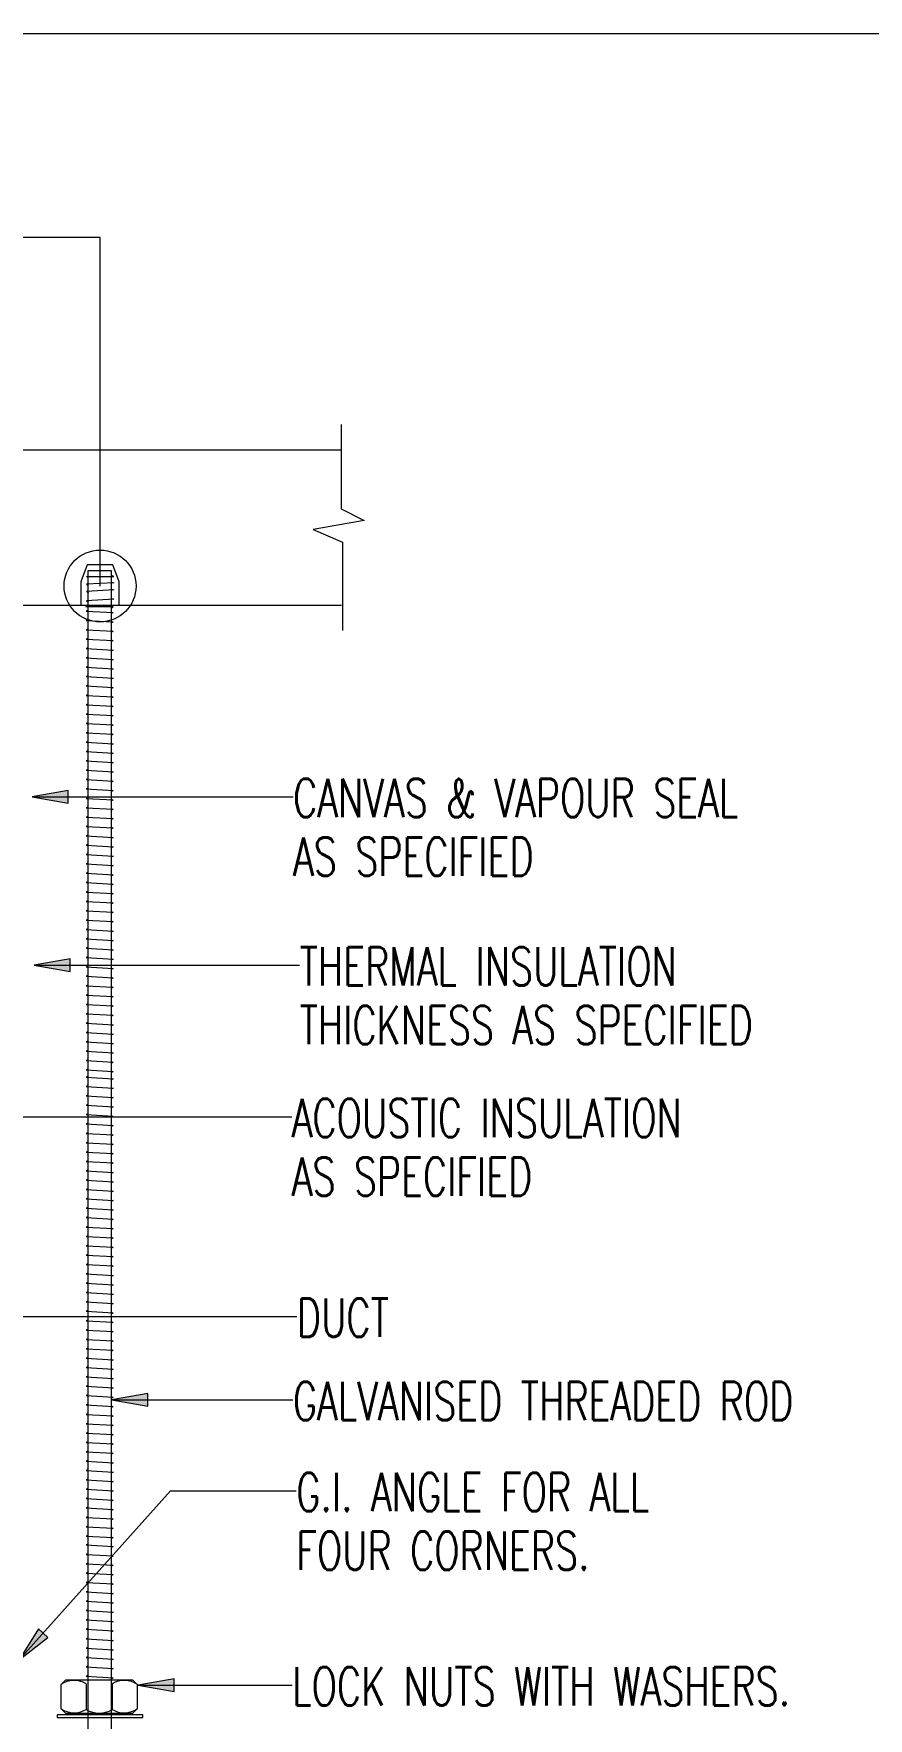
# Model space of a CAD drawing. Header units: millimetres. Extents: x -9226 to 166212, y -13 to 97274.
# Drawn here: x 72120 to 76473, y 31446 to 40235 of the extents above; entities that cross this region are included whole.
import ezdxf

# ---------------------------------------------------------------- set-up
doc = ezdxf.new("R2010")
doc.units = ezdxf.units.MM
doc.layers.add('A-DETL-THIN', color=8, linetype='Continuous', lineweight=5)
doc.layers.add('G-ANNO-TEXT', color=231, linetype='Continuous', lineweight=5)
doc.styles.add('ROMANS100', font='romans.shx', dxfattribs={"width": 0.7, "height": 100})

msp = doc.modelspace()

# ---------------------------------------------------------------- hatches: boundary and pattern name
at = {"layer": 'G-ANNO-TEXT'}
for points in [[(72112.4, 36253.7), (72299.9, 36220.6), (72299.9, 36286.7)], [(72123.1, 35375.1), (72310.6, 35342.1), (72310.6, 35408.2)], [(72527, 33107.1), (72714.5, 33074), (72714.5, 33140.1)], [(72044.3, 31750.8), (72194, 31868.5), (72144.7, 31912.6)], [(72665.6, 31619.4), (72853.1, 31586.3), (72853.1, 31652.4)]]:
    msp.add_hatch(color=7, dxfattribs=at).paths.add_polyline_path(points)

# ---------------------------------------------------------------- linework, layer by layer
at = {"layer": 'A-DETL-THIN', "color": 7}
for p, q in [((86221.9, 40234.6, -6.8), (63476.7, 40234.6, -6.8)), ((73723.6, 38195.7, -6.8), (73723.6, 37755.6, -6.8)), ((73724.8, 38061.7, -6.8), (63536.3, 38061.7, -6.8)), ((73723.6, 37755.6, -6.8), (73843.7, 37695.6, -6.8)), ((73843.7, 37695.6, -6.8), (73576.7, 37648.9, -6.8)), ((73576.7, 37648.9, -6.8), (73730.2, 37582.2, -6.8)), ((73730.2, 37582.2, -6.8), (73730.2, 37122, -6.8)), ((72398.8, 37463.2, -6.8), (72366.3, 37374.2, -6.8)), ((72532.6, 37463.2, -6.8), (72398.8, 37463.2, -6.8)), ((72565.1, 37374.2, -6.8), (72532.6, 37463.2, -6.8)), ((72366.3, 37374.2, -6.8), (72366.3, 37253.2, -6.8)), ((72537.1, 37370.3, -6.8), (72395.6, 37362.3, -6.8)), ((72395.6, 37362.3, -6.8), (72405.4, 37356.1, -6.8)), ((72404.5, 37398, -6.8), (72396.1, 37403.1, -6.8)), ((72396.1, 37403.1, -6.8), (72532.4, 37403.1, -6.8)), ((72403.7, 31041.9, -6.8), (72403.7, 37434.8, -6.8)), ((72403.7, 37434.8, -6.8), (72524.8, 37434.8, -6.8)), ((72524.8, 37434.8, -6.8), (72524.8, 31041.9, -6.8)), ((72525.8, 37374, -6.8), (72537.1, 37370.3, -6.8)), ((72537.2, 37403.1, -6.8), (72526.1, 37408, -6.8)), ((72532.4, 37403.1, -6.8), (72537.2, 37403.1, -6.8)), ((72565.1, 37251.3, -6.8), (72565.1, 37374.2, -6.8)), ((72537.1, 37332.7, -6.8), (72395.6, 37324.8, -6.8)), ((72395.6, 37324.8, -6.8), (72405.4, 37318.6, -6.8)), ((72537.1, 37283.9, -6.8), (72395.6, 37276, -6.8)), ((72395.6, 37276, -6.8), (72405.4, 37269.7, -6.8)), ((72525.8, 37336.5, -6.8), (72537.1, 37332.7, -6.8)), ((72525.8, 37287.6, -6.8), (72537.1, 37283.9, -6.8)), ((63536.3, 37252.6, -6.8), (73724.8, 37252.6, -6.8)), ((72392.6, 37244.2, -6.8), (72403.7, 37249.1, -6.8)), ((72397.4, 37244.2, -6.8), (72392.6, 37244.2, -6.8)), ((72404, 37226.4, -6.8), (72392.7, 37222.7, -6.8)), ((72392.7, 37222.7, -6.8), (72534.2, 37214.8, -6.8)), ((72404, 37177.6, -6.8), (72392.7, 37173.8, -6.8)), ((72533.7, 37244.2, -6.8), (72397.4, 37244.2, -6.8)), ((72534.2, 37214.8, -6.8), (72524.5, 37208.5, -6.8)), ((72525.3, 37239.1, -6.8), (72533.7, 37244.2, -6.8)), ((72392.7, 37173.8, -6.8), (72534.2, 37165.9, -6.8)), ((72404, 37128.7, -6.8), (72392.7, 37125, -6.8)), ((72392.7, 37125, -6.8), (72534.2, 37117, -6.8)), ((72534.2, 37165.9, -6.8), (72524.5, 37159.7, -6.8)), ((72534.2, 37117, -6.8), (72524.5, 37110.8, -6.8)), ((72404.1, 37079.8, -6.8), (72392.7, 37076.1, -6.8)), ((72392.7, 37076.1, -6.8), (72534.2, 37068.2, -6.8)), ((72404, 37031, -6.8), (72392.7, 37027.3, -6.8)), ((72392.7, 37027.3, -6.8), (72534.2, 37019.3, -6.8)), ((72534.2, 37068.2, -6.8), (72524.5, 37061.9, -6.8)), ((72534.2, 37019.3, -6.8), (72524.5, 37013.1, -6.8)), ((72404, 36982.1, -6.8), (72392.7, 36978.4, -6.8)), ((72392.7, 36978.4, -6.8), (72534.2, 36970.5, -6.8)), ((72404, 36933.3, -6.8), (72392.7, 36929.5, -6.8)), ((72392.7, 36929.5, -6.8), (72534.2, 36921.6, -6.8)), ((72534.2, 36970.5, -6.8), (72524.5, 36964.2, -6.8)), ((72534.2, 36921.6, -6.8), (72524.5, 36915.3, -6.8)), ((72404, 36884.4, -6.8), (72392.7, 36880.7, -6.8)), ((72392.7, 36880.7, -6.8), (72534.2, 36872.7, -6.8)), ((72404, 36835.5, -6.8), (72392.7, 36831.8, -6.8)), ((72392.7, 36831.8, -6.8), (72534.2, 36823.9, -6.8)), ((72534.2, 36872.7, -6.8), (72524.5, 36866.5, -6.8)), ((72534.2, 36823.9, -6.8), (72524.5, 36817.6, -6.8)), ((72404, 36786.7, -6.8), (72392.7, 36782.9, -6.8)), ((72392.7, 36782.9, -6.8), (72534.2, 36775, -6.8)), ((72404, 36737.8, -6.8), (72392.7, 36734.1, -6.8)), ((72534.2, 36775, -6.8), (72524.5, 36768.8, -6.8)), ((72392.7, 36734.1, -6.8), (72534.2, 36726.1, -6.8)), ((72404, 36688.9, -6.8), (72392.7, 36685.2, -6.8)), ((72392.7, 36685.2, -6.8), (72534.2, 36677.3, -6.8)), ((72534.2, 36726.1, -6.8), (72524.5, 36719.9, -6.8)), ((72534.2, 36677.3, -6.8), (72524.5, 36671, -6.8)), ((72404, 36640.1, -6.8), (72392.7, 36636.4, -6.8)), ((72392.7, 36636.4, -6.8), (72534.2, 36628.4, -6.8)), ((72404, 36591.2, -6.8), (72392.7, 36587.5, -6.8)), ((72392.7, 36587.5, -6.8), (72534.2, 36579.6, -6.8)), ((72534.2, 36628.4, -6.8), (72524.5, 36622.2, -6.8)), ((72534.2, 36579.6, -6.8), (72524.5, 36573.3, -6.8)), ((72404, 36542.4, -6.8), (72392.7, 36538.6, -6.8)), ((72392.7, 36538.6, -6.8), (72534.2, 36530.7, -6.8)), ((72404, 36493.5, -6.8), (72392.7, 36489.8, -6.8)), ((72392.7, 36489.8, -6.8), (72534.2, 36481.8, -6.8)), ((72534.2, 36530.7, -6.8), (72524.5, 36524.5, -6.8)), ((72534.2, 36481.8, -6.8), (72524.5, 36475.6, -6.8)), ((72404, 36444.6, -6.8), (72392.7, 36440.9, -6.8)), ((72392.7, 36440.9, -6.8), (72534.2, 36433, -6.8)), ((72404, 36395.8, -6.8), (72392.7, 36392, -6.8)), ((72392.7, 36392, -6.8), (72534.2, 36384.1, -6.8)), ((72534.2, 36433, -6.8), (72524.5, 36426.7, -6.8)), ((72534.2, 36384.1, -6.8), (72524.5, 36377.9, -6.8)), ((72404, 36346.9, -6.8), (72392.7, 36343.2, -6.8)), ((72392.7, 36343.2, -6.8), (72534.2, 36335.3, -6.8)), ((72404, 36298, -6.8), (72392.7, 36294.3, -6.8)), ((72534.2, 36335.3, -6.8), (72524.5, 36329, -6.8)), ((72392.7, 36294.3, -6.8), (72534.2, 36286.4, -6.8)), ((72404, 36249.2, -6.8), (72392.7, 36245.5, -6.8)), ((72392.7, 36245.5, -6.8), (72534.2, 36237.5, -6.8)), ((72534.2, 36286.4, -6.8), (72524.5, 36280.1, -6.8)), ((72534.2, 36237.5, -6.8), (72524.5, 36231.3, -6.8)), ((72404, 36200.3, -6.8), (72392.7, 36196.6, -6.8)), ((72392.7, 36196.6, -6.8), (72534.2, 36188.7, -6.8)), ((72404, 36151.5, -6.8), (72392.7, 36147.7, -6.8)), ((72392.7, 36147.7, -6.8), (72534.2, 36139.8, -6.8)), ((72534.2, 36188.7, -6.8), (72524.5, 36182.4, -6.8)), ((72534.2, 36139.8, -6.8), (72524.5, 36133.6, -6.8)), ((72404, 36102.6, -6.8), (72392.7, 36098.9, -6.8)), ((72392.7, 36098.9, -6.8), (72534.2, 36090.9, -6.8)), ((72404, 36053.7, -6.8), (72392.7, 36050, -6.8)), ((72392.7, 36050, -6.8), (72534.2, 36042.1, -6.8)), ((72534.2, 36090.9, -6.8), (72524.5, 36084.7, -6.8)), ((72534.2, 36042.1, -6.8), (72524.5, 36035.8, -6.8)), ((72404, 36004.9, -6.8), (72392.7, 36001.2, -6.8)), ((72392.7, 36001.2, -6.8), (72534.2, 35993.2, -6.8)), ((72404, 35956, -6.8), (72392.7, 35952.3, -6.8)), ((72392.7, 35952.3, -6.8), (72534.2, 35944.4, -6.8)), ((72534.2, 35993.2, -6.8), (72524.5, 35987, -6.8)), ((72404, 35907.1, -6.8), (72392.7, 35903.4, -6.8)), ((72392.7, 35903.4, -6.8), (72534.2, 35895.5, -6.8)), ((72404, 35858.3, -6.8), (72392.7, 35854.6, -6.8)), ((72534.2, 35944.4, -6.8), (72524.5, 35938.1, -6.8)), ((72534.2, 35895.5, -6.8), (72524.5, 35889.2, -6.8)), ((72392.7, 35854.6, -6.8), (72534.2, 35846.6, -6.8)), ((72404, 35809.4, -6.8), (72392.7, 35805.7, -6.8)), ((72392.7, 35805.7, -6.8), (72534.2, 35797.8, -6.8)), ((72534.2, 35846.6, -6.8), (72524.5, 35840.4, -6.8)), ((72534.2, 35797.8, -6.8), (72524.5, 35791.5, -6.8)), ((72404, 35760.6, -6.8), (72392.7, 35756.8, -6.8)), ((72392.7, 35756.8, -6.8), (72534.2, 35748.9, -6.8)), ((72404, 35711.7, -6.8), (72392.7, 35708, -6.8)), ((72392.7, 35708, -6.8), (72534.2, 35700, -6.8)), ((72534.2, 35748.9, -6.8), (72524.5, 35742.7, -6.8)), ((72534.2, 35700, -6.8), (72524.5, 35693.8, -6.8)), ((72404, 35662.8, -6.8), (72392.7, 35659.1, -6.8)), ((72392.7, 35659.1, -6.8), (72534.2, 35651.2, -6.8)), ((72404, 35614, -6.8), (72392.7, 35610.3, -6.8)), ((72392.7, 35610.3, -6.8), (72534.2, 35602.3, -6.8)), ((72534.2, 35651.2, -6.8), (72524.5, 35644.9, -6.8)), ((72534.2, 35602.3, -6.8), (72524.5, 35596.1, -6.8)), ((72404, 35565.1, -6.8), (72392.7, 35561.4, -6.8)), ((72392.7, 35561.4, -6.8), (72534.2, 35553.5, -6.8)), ((72404, 35516.3, -6.8), (72392.7, 35512.5, -6.8)), ((72392.7, 35512.5, -6.8), (72534.2, 35504.6, -6.8)), ((72534.2, 35553.5, -6.8), (72524.5, 35547.2, -6.8)), ((72404, 35467.4, -6.8), (72392.7, 35463.7, -6.8)), ((72392.7, 35463.7, -6.8), (72534.2, 35455.7, -6.8)), ((72404, 35418.5, -6.8), (72392.7, 35414.8, -6.8)), ((72534.2, 35504.6, -6.8), (72524.5, 35498.4, -6.8)), ((72534.2, 35455.7, -6.8), (72524.5, 35449.5, -6.8)), ((72392.7, 35414.8, -6.8), (72534.2, 35406.9, -6.8)), ((72404, 35369.7, -6.8), (72392.7, 35365.9, -6.8)), ((72392.7, 35365.9, -6.8), (72534.2, 35358, -6.8)), ((72534.2, 35406.9, -6.8), (72524.5, 35400.6, -6.8)), ((72534.2, 35358, -6.8), (72524.5, 35351.8, -6.8)), ((72404, 35320.8, -6.8), (72392.7, 35317.1, -6.8)), ((72392.7, 35317.1, -6.8), (72534.2, 35309.2, -6.8)), ((72404, 35271.9, -6.8), (72392.7, 35268.2, -6.8)), ((72392.7, 35268.2, -6.8), (72534.2, 35260.3, -6.8)), ((72534.2, 35309.2, -6.8), (72524.5, 35302.9, -6.8)), ((72534.2, 35260.3, -6.8), (72524.5, 35254, -6.8)), ((72404, 35223.1, -6.8), (72392.7, 35219.4, -6.8)), ((72392.7, 35219.4, -6.8), (72534.2, 35211.4, -6.8)), ((72404, 35174.2, -6.8), (72392.7, 35170.5, -6.8)), ((72392.7, 35170.5, -6.8), (72534.2, 35162.6, -6.8)), ((72534.2, 35211.4, -6.8), (72524.5, 35205.2, -6.8)), ((72534.2, 35162.6, -6.8), (72524.5, 35156.3, -6.8)), ((72404, 35125.4, -6.8), (72392.7, 35121.6, -6.8)), ((72392.7, 35121.6, -6.8), (72534.2, 35113.7, -6.8)), ((72404, 35076.5, -6.8), (72392.7, 35072.8, -6.8)), ((72392.7, 35072.8, -6.8), (72534.2, 35064.8, -6.8)), ((72534.2, 35113.7, -6.8), (72524.5, 35107.5, -6.8)), ((72404, 35027.6, -6.8), (72392.7, 35023.9, -6.8)), ((72392.7, 35023.9, -6.8), (72534.2, 35016, -6.8)), ((72404, 34978.8, -6.8), (72392.7, 34975.1, -6.8)), ((72534.2, 35064.8, -6.8), (72524.5, 35058.6, -6.8)), ((72534.2, 35016, -6.8), (72524.5, 35009.7, -6.8)), ((72392.7, 34975.1, -6.8), (72534.2, 34967.1, -6.8)), ((72404, 34929.9, -6.8), (72392.7, 34926.2, -6.8)), ((72392.7, 34926.2, -6.8), (72534.2, 34918.3, -6.8)), ((72534.2, 34967.1, -6.8), (72524.5, 34960.9, -6.8)), ((72534.2, 34918.3, -6.8), (72524.5, 34912, -6.8)), ((72404, 34881, -6.8), (72392.7, 34877.3, -6.8)), ((72392.7, 34877.3, -6.8), (72534.2, 34869.4, -6.8)), ((72404, 34832.2, -6.8), (72392.7, 34828.5, -6.8)), ((72392.7, 34828.5, -6.8), (72534.2, 34820.5, -6.8)), ((72534.2, 34869.4, -6.8), (72524.5, 34863.1, -6.8)), ((72534.2, 34820.5, -6.8), (72524.5, 34814.3, -6.8)), ((72404, 34794.8, -6.8), (72392.7, 34791, -6.8)), ((72392.7, 34791, -6.8), (72534.2, 34783.1, -6.8)), ((72404, 34745.9, -6.8), (72392.7, 34742.2, -6.8)), ((72392.7, 34742.2, -6.8), (72534.2, 34734.2, -6.8)), ((72534.2, 34783.1, -6.8), (72524.5, 34776.9, -6.8)), ((72534.2, 34734.2, -6.8), (72524.5, 34728, -6.8)), ((72404, 34697, -6.8), (72392.7, 34693.3, -6.8)), ((72392.7, 34693.3, -6.8), (72534.2, 34685.4, -6.8)), ((72404, 34648.2, -6.8), (72392.7, 34644.4, -6.8)), ((72392.7, 34644.4, -6.8), (72534.2, 34636.5, -6.8)), ((72534.2, 34685.4, -6.8), (72524.5, 34679.1, -6.8)), ((72534.2, 34636.5, -6.8), (72524.5, 34630.3, -6.8)), ((72404, 34599.3, -6.8), (72392.7, 34595.6, -6.8)), ((72392.7, 34595.6, -6.8), (72534.2, 34587.7, -6.8)), ((72404, 34550.4, -6.8), (72392.7, 34546.7, -6.8)), ((72392.7, 34546.7, -6.8), (72534.2, 34538.8, -6.8)), ((72534.2, 34587.7, -6.8), (72524.5, 34581.4, -6.8)), ((72534.2, 34538.8, -6.8), (72524.5, 34532.5, -6.8)), ((72404, 34501.6, -6.8), (72392.7, 34497.9, -6.8)), ((72392.7, 34497.9, -6.8), (72534.2, 34489.9, -6.8)), ((72404, 34452.7, -6.8), (72392.7, 34449, -6.8)), ((72534.2, 34489.9, -6.8), (72524.5, 34483.7, -6.8)), ((72392.7, 34449, -6.8), (72534.2, 34441.1, -6.8)), ((72404, 34403.9, -6.8), (72392.7, 34400.1, -6.8)), ((72392.7, 34400.1, -6.8), (72534.2, 34392.2, -6.8)), ((72534.2, 34441.1, -6.8), (72524.5, 34434.8, -6.8)), ((72534.2, 34392.2, -6.8), (72524.5, 34386, -6.8)), ((72404, 34355, -6.8), (72392.7, 34351.3, -6.8)), ((72392.7, 34351.3, -6.8), (72534.2, 34343.3, -6.8)), ((72404, 34306.1, -6.8), (72392.7, 34302.4, -6.8)), ((72392.7, 34302.4, -6.8), (72534.2, 34294.5, -6.8)), ((72534.2, 34343.3, -6.8), (72524.5, 34337.1, -6.8)), ((72534.2, 34294.5, -6.8), (72524.5, 34288.2, -6.8)), ((72404, 34257.3, -6.8), (72392.7, 34253.5, -6.8)), ((72392.7, 34253.5, -6.8), (72534.2, 34245.6, -6.8)), ((72404, 34208.4, -6.8), (72392.7, 34204.7, -6.8)), ((72392.7, 34204.7, -6.8), (72534.2, 34196.8, -6.8)), ((72534.2, 34245.6, -6.8), (72524.5, 34239.4, -6.8)), ((72534.2, 34196.8, -6.8), (72524.5, 34190.5, -6.8)), ((72404, 34159.5, -6.8), (72392.7, 34155.8, -6.8)), ((72392.7, 34155.8, -6.8), (72534.2, 34147.9, -6.8)), ((72404, 34110.7, -6.8), (72392.7, 34107, -6.8)), ((72392.7, 34107, -6.8), (72534.2, 34099, -6.8)), ((72534.2, 34147.9, -6.8), (72524.5, 34141.6, -6.8)), ((72534.2, 34099, -6.8), (72524.5, 34092.8, -6.8)), ((72404, 34061.8, -6.8), (72392.7, 34058.1, -6.8)), ((72392.7, 34058.1, -6.8), (72534.2, 34050.2, -6.8)), ((72404, 34013, -6.8), (72392.7, 34009.2, -6.8)), ((72534.2, 34050.2, -6.8), (72524.5, 34043.9, -6.8)), ((72392.7, 34009.2, -6.8), (72534.2, 34001.3, -6.8)), ((72404, 33964.1, -6.8), (72392.7, 33960.4, -6.8)), ((72392.7, 33960.4, -6.8), (72534.2, 33952.4, -6.8)), ((72534.2, 34001.3, -6.8), (72524.5, 33995.1, -6.8)), ((72534.2, 33952.4, -6.8), (72524.5, 33946.2, -6.8)), ((72404, 33915.2, -6.8), (72392.7, 33911.5, -6.8)), ((72392.7, 33911.5, -6.8), (72534.2, 33903.6, -6.8)), ((72404, 33866.4, -6.8), (72392.7, 33862.7, -6.8)), ((72392.7, 33862.7, -6.8), (72534.2, 33854.7, -6.8)), ((72534.2, 33903.6, -6.8), (72524.5, 33897.3, -6.8)), ((72534.2, 33854.7, -6.8), (72524.5, 33848.5, -6.8)), ((72404, 33817.5, -6.8), (72392.7, 33813.8, -6.8)), ((72392.7, 33813.8, -6.8), (72534.2, 33805.9, -6.8)), ((72404, 33768.7, -6.8), (72392.7, 33764.9, -6.8)), ((72392.7, 33764.9, -6.8), (72534.2, 33757, -6.8)), ((72534.2, 33805.9, -6.8), (72524.5, 33799.6, -6.8)), ((72534.2, 33757, -6.8), (72524.5, 33750.8, -6.8)), ((72404, 33719.8, -6.8), (72392.7, 33716.1, -6.8)), ((72392.7, 33716.1, -6.8), (72534.2, 33708.1, -6.8)), ((72404, 33670.9, -6.8), (72392.7, 33667.2, -6.8)), ((72392.7, 33667.2, -6.8), (72534.2, 33659.3, -6.8)), ((72534.2, 33708.1, -6.8), (72524.5, 33701.9, -6.8)), ((72404, 33622.1, -6.8), (72392.7, 33618.3, -6.8)), ((72392.7, 33618.3, -6.8), (72534.2, 33610.4, -6.8)), ((72404, 33573.2, -6.8), (72392.7, 33569.5, -6.8)), ((72534.2, 33659.3, -6.8), (72524.5, 33653, -6.8)), ((72534.2, 33610.4, -6.8), (72524.5, 33604.2, -6.8)), ((72392.7, 33569.5, -6.8), (72534.2, 33561.6, -6.8)), ((72404, 33524.3, -6.8), (72392.7, 33520.6, -6.8)), ((72392.7, 33520.6, -6.8), (72534.2, 33512.7, -6.8)), ((72534.2, 33561.6, -6.8), (72524.5, 33555.3, -6.8)), ((72534.2, 33512.7, -6.8), (72524.5, 33506.4, -6.8)), ((72404, 33475.5, -6.8), (72392.7, 33471.8, -6.8)), ((72392.7, 33471.8, -6.8), (72534.2, 33463.8, -6.8)), ((72404, 33426.6, -6.8), (72392.7, 33422.9, -6.8)), ((72392.7, 33422.9, -6.8), (72534.2, 33415, -6.8)), ((72534.2, 33463.8, -6.8), (72524.5, 33457.6, -6.8)), ((72534.2, 33415, -6.8), (72524.5, 33408.7, -6.8)), ((72404, 33377.8, -6.8), (72392.7, 33374, -6.8)), ((72392.7, 33374, -6.8), (72534.2, 33366.1, -6.8)), ((72404, 33328.9, -6.8), (72392.7, 33325.2, -6.8)), ((72392.7, 33325.2, -6.8), (72534.2, 33317.2, -6.8)), ((72534.2, 33366.1, -6.8), (72524.5, 33359.9, -6.8)), ((72534.2, 33317.2, -6.8), (72524.5, 33311, -6.8)), ((72404, 33280, -6.8), (72392.7, 33276.3, -6.8)), ((72392.7, 33276.3, -6.8), (72534.2, 33268.4, -6.8)), ((72404, 33231.2, -6.8), (72392.7, 33227.4, -6.8)), ((72392.7, 33227.4, -6.8), (72534.2, 33219.5, -6.8)), ((72534.2, 33268.4, -6.8), (72524.5, 33262.1, -6.8)), ((72404, 33182.3, -6.8), (72392.7, 33178.6, -6.8)), ((72392.7, 33178.6, -6.8), (72534.2, 33170.7, -6.8)), ((72404, 33133.4, -6.8), (72392.7, 33129.7, -6.8)), ((72534.2, 33219.5, -6.8), (72524.5, 33213.3, -6.8)), ((72534.2, 33170.7, -6.8), (72524.5, 33164.4, -6.8)), ((72392.7, 33129.7, -6.8), (72534.2, 33121.8, -6.8)), ((72404, 33084.6, -6.8), (72392.7, 33080.9, -6.8)), ((72392.7, 33080.9, -6.8), (72534.2, 33072.9, -6.8)), ((72534.2, 33121.8, -6.8), (72524.5, 33115.5, -6.8)), ((72534.2, 33072.9, -6.8), (72524.5, 33066.7, -6.8)), ((72404, 33035.7, -6.8), (72392.7, 33032, -6.8)), ((72392.7, 33032, -6.8), (72534.2, 33024.1, -6.8)), ((72404, 32986.9, -6.8), (72392.7, 32983.1, -6.8)), ((72392.7, 32983.1, -6.8), (72534.2, 32975.2, -6.8)), ((72534.2, 33024.1, -6.8), (72524.5, 33017.8, -6.8)), ((72534.2, 32975.2, -6.8), (72524.5, 32969, -6.8)), ((72404, 32938, -6.8), (72392.7, 32934.3, -6.8)), ((72392.7, 32934.3, -6.8), (72534.2, 32926.3, -6.8)), ((72404, 32889.1, -6.8), (72392.7, 32885.4, -6.8)), ((72392.7, 32885.4, -6.8), (72534.2, 32877.5, -6.8)), ((72534.2, 32926.3, -6.8), (72524.5, 32920.1, -6.8)), ((72534.2, 32877.5, -6.8), (72524.5, 32871.2, -6.8)), ((72404, 32840.3, -6.8), (72392.7, 32836.6, -6.8)), ((72392.7, 32836.6, -6.8), (72534.2, 32828.6, -6.8)), ((72404, 32791.4, -6.8), (72392.7, 32787.7, -6.8)), ((72392.7, 32787.7, -6.8), (72534.2, 32779.8, -6.8)), ((72534.2, 32828.6, -6.8), (72524.5, 32822.4, -6.8)), ((72404, 32742.6, -6.8), (72392.7, 32738.8, -6.8)), ((72392.7, 32738.8, -6.8), (72534.2, 32730.9, -6.8)), ((72404, 32693.7, -6.8), (72392.7, 32690, -6.8)), ((72534.2, 32779.8, -6.8), (72524.5, 32773.5, -6.8)), ((72534.2, 32730.9, -6.8), (72524.5, 32724.7, -6.8)), ((72392.7, 32690, -6.8), (72534.2, 32682, -6.8)), ((72404, 32644.8, -6.8), (72392.7, 32641.1, -6.8)), ((72392.7, 32641.1, -6.8), (72534.2, 32633.2, -6.8)), ((72534.2, 32682, -6.8), (72524.5, 32675.8, -6.8)), ((72534.2, 32633.2, -6.8), (72524.5, 32626.9, -6.8)), ((72404, 32596, -6.8), (72392.7, 32592.2, -6.8)), ((72392.7, 32592.2, -6.8), (72534.2, 32584.3, -6.8)), ((72404, 32547.1, -6.8), (72392.7, 32543.4, -6.8)), ((72392.7, 32543.4, -6.8), (72534.2, 32535.5, -6.8)), ((72534.2, 32584.3, -6.8), (72524.5, 32578.1, -6.8)), ((72534.2, 32535.5, -6.8), (72524.5, 32529.2, -6.8)), ((72404, 32498.2, -6.8), (72392.7, 32494.5, -6.8)), ((72392.7, 32494.5, -6.8), (72534.2, 32486.6, -6.8)), ((72404, 32449.4, -6.8), (72392.7, 32445.7, -6.8)), ((72392.7, 32445.7, -6.8), (72534.2, 32437.7, -6.8)), ((72534.2, 32486.6, -6.8), (72524.5, 32480.3, -6.8)), ((72534.2, 32437.7, -6.8), (72524.5, 32431.5, -6.8)), ((72404, 32400.5, -6.8), (72392.7, 32396.8, -6.8)), ((72392.7, 32396.8, -6.8), (72534.2, 32388.9, -6.8)), ((72404, 32354.2, -6.8), (72392.7, 32350.4, -6.8)), ((72392.7, 32350.4, -6.8), (72534.2, 32342.5, -6.8)), ((72534.2, 32388.9, -6.8), (72524.5, 32382.6, -6.8)), ((72534.2, 32342.5, -6.8), (72524.5, 32336.3, -6.8)), ((72404, 32305.3, -6.8), (72392.7, 32301.6, -6.8)), ((72392.7, 32301.6, -6.8), (72534.2, 32293.6, -6.8)), ((72404, 32256.4, -6.8), (72392.7, 32252.7, -6.8)), ((72534.2, 32293.6, -6.8), (72524.5, 32287.4, -6.8)), ((72392.7, 32252.7, -6.8), (72534.2, 32244.8, -6.8)), ((72404, 32207.6, -6.8), (72392.7, 32203.9, -6.8)), ((72392.7, 32203.9, -6.8), (72534.2, 32195.9, -6.8)), ((72534.2, 32244.8, -6.8), (72524.5, 32238.5, -6.8)), ((72534.2, 32195.9, -6.8), (72524.5, 32189.7, -6.8)), ((72404, 32158.7, -6.8), (72392.7, 32155, -6.8)), ((72392.7, 32155, -6.8), (72534.2, 32147.1, -6.8)), ((72404, 32109.8, -6.8), (72392.7, 32106.1, -6.8)), ((72392.7, 32106.1, -6.8), (72534.2, 32098.2, -6.8)), ((72534.2, 32147.1, -6.8), (72524.5, 32140.8, -6.8)), ((72534.2, 32098.2, -6.8), (72524.5, 32091.9, -6.8)), ((72404, 32061, -6.8), (72392.7, 32057.3, -6.8)), ((72392.7, 32057.3, -6.8), (72534.2, 32049.3, -6.8)), ((72404, 32012.1, -6.8), (72392.7, 32008.4, -6.8)), ((72392.7, 32008.4, -6.8), (72534.2, 32000.5, -6.8)), ((72534.2, 32049.3, -6.8), (72524.5, 32043.1, -6.8)), ((72534.2, 32000.5, -6.8), (72524.5, 31994.2, -6.8)), ((72404, 31963.3, -6.8), (72392.7, 31959.5, -6.8)), ((72392.7, 31959.5, -6.8), (72534.2, 31951.6, -6.8)), ((72404, 31914.4, -6.8), (72392.7, 31910.7, -6.8)), ((72392.7, 31910.7, -6.8), (72534.2, 31902.7, -6.8)), ((72534.2, 31951.6, -6.8), (72524.5, 31945.4, -6.8)), ((72534.2, 31902.7, -6.8), (72524.5, 31896.5, -6.8)), ((72404, 31864.6, -6.8), (72392.7, 31860.9, -6.8)), ((72392.7, 31860.9, -6.8), (72534.2, 31853, -6.8)), ((72404, 31815.8, -6.8), (72392.7, 31812, -6.8)), ((72534.2, 31853, -6.8), (72524.5, 31846.7, -6.8)), ((72392.7, 31812, -6.8), (72534.2, 31804.1, -6.8)), ((72404, 31766.9, -6.8), (72392.7, 31763.2, -6.8)), ((72392.7, 31763.2, -6.8), (72534.2, 31755.2, -6.8)), ((72534.2, 31804.1, -6.8), (72524.5, 31797.9, -6.8)), ((72534.2, 31755.2, -6.8), (72524.5, 31749, -6.8)), ((72285.5, 31645.8, -6.8), (72261.5, 31621.7, -6.8)), ((72636.4, 31645.8, -6.8), (72285.5, 31645.8, -6.8)), ((72404, 31718, -6.8), (72392.7, 31714.3, -6.8)), ((72392.7, 31714.3, -6.8), (72534.2, 31706.4, -6.8)), ((72404, 31669.2, -6.8), (72392.7, 31665.5, -6.8)), ((72392.7, 31665.5, -6.8), (72534.2, 31657.5, -6.8)), ((72534.2, 31706.4, -6.8), (72524.5, 31700.1, -6.8)), ((72534.2, 31657.5, -6.8), (72524.5, 31651.3, -6.8)), ((72660.5, 31621.7, -6.8), (72636.4, 31645.8, -6.8)), ((72261.5, 31621.7, -6.8), (72261.5, 31496.8, -6.8)), ((72393.3, 31626, -6.8), (72393.3, 31492.6, -6.8)), ((72528.7, 31626, -6.8), (72528.7, 31492.6, -6.8)), ((72660.5, 31496.8, -6.8), (72660.5, 31621.7, -6.8)), ((72242.2, 31464.9, -6.8), (72242.2, 31450.4, -6.8)), ((72688.4, 31464.9, -6.8), (72242.2, 31464.9, -6.8)), ((72261.5, 31496.8, -6.8), (72285.5, 31472.8, -6.8)), ((72285.5, 31472.8, -6.8), (72636.4, 31472.8, -6.8)), ((72636.4, 31472.8, -6.8), (72660.5, 31496.8, -6.8)), ((72688.4, 31450.4, -6.8), (72688.4, 31464.9, -6.8)), ((72242.2, 31450.4, -6.8), (72688.4, 31450.4, -6.8))]:
    msp.add_line(p, q, dxfattribs=at)
for centre, radius, start, end in [((72330.6, 31524.2, -6.8), 119.6, 58.37269, 125.30359), ((72591.4, 31524.2, -6.8), 119.6, 54.69641, 121.62731), ((72330.6, 31594.4, -6.8), 119.6, 234.69641, 301.62731), ((72461, 31598.5, -6.8), 125.7, 237.41098, 302.58902), ((72591.4, 31594.4, -6.8), 119.6, 238.37269, 305.30359)]:
    msp.add_arc(centre, radius, start, end, dxfattribs=at)
at = {"layer": 'G-ANNO-TEXT', "color": 7}
for p, q in [((72466.1, 39171.5, -6.8), (70624.5, 39171.5, -6.8)), ((72466.1, 37353.3, -6.8), (72466.1, 39171.5, -6.8)), ((72299.9, 36286.7, -6.8), (72112.4, 36253.7, -6.8)), ((72112.4, 36253.7, -6.8), (72299.9, 36220.6, -6.8)), ((72112.4, 36253.7, -6.8), (73473.1, 36253.7, -6.8)), ((72299.9, 36220.6, -6.8), (72299.9, 36286.7, -6.8)), ((72310.6, 35408.2, -6.8), (72123.1, 35375.1, -6.8)), ((72123.1, 35375.1, -6.8), (72310.6, 35342.1, -6.8)), ((72123.1, 35375.1, -6.8), (73506.3, 35375.1, -6.8)), ((72310.6, 35342.1, -6.8), (72310.6, 35408.2, -6.8)), ((71661.1, 34584.3, -6.8), (73466, 34584.3, -6.8)), ((71787.6, 33541.8, -6.8), (73492.7, 33541.8, -6.8)), ((72714.5, 33140.1, -6.8), (72527, 33107.1, -6.8)), ((72714.5, 33074, -6.8), (72714.5, 33140.1, -6.8)), ((72527, 33107.1, -6.8), (72714.5, 33074, -6.8)), ((72527, 33107.1, -6.8), (73471.8, 33107.1, -6.8)), ((72044.3, 31750.8, -6.8), (72833.5, 32632.7, -6.8)), ((72833.5, 32632.7, -6.8), (73489.1, 32632.7, -6.8)), ((72144.7, 31912.6, -6.8), (72044.3, 31750.8, -6.8)), ((72194, 31868.5, -6.8), (72144.7, 31912.6, -6.8)), ((72044.3, 31750.8, -6.8), (72194, 31868.5, -6.8)), ((72853.1, 31652.4, -6.8), (72665.6, 31619.4, -6.8)), ((72853.1, 31586.3, -6.8), (72853.1, 31652.4, -6.8)), ((72665.6, 31619.4, -6.8), (72853.1, 31586.3, -6.8)), ((72665.6, 31619.4, -6.8), (73467.5, 31619.4, -6.8))]:
    msp.add_line(p, q, dxfattribs=at)
msp.add_circle((72466.1, 37353.3, -6.8), 187.5, dxfattribs=at)

# ---------------------------------------------------------------- texts
at = {"layer": 'G-ANNO-TEXT', "color": 7, "char_height": 200, "attachment_point": 1, "style": 'ROMANS100'}
for s, insert, width in [('CANVAS & VAPOUR SEAL', (73473.1, 36347.4, -6.8), 3306.961), ('AS SPECIFIED', (73473.1, 36041.5, -6.8), 1833.86), ('THERMAL INSULATION', (73506.3, 35468.9, -6.8), 2926.159), ('THICKNESS AS SPECIFIED', (73506.3, 35162.9, -6.8), 3427.214), ('ACOUSTIC INSULATION', (73466, 34678, -6.8), 3016.349), ('AS SPECIFIED', (73466, 34372.1, -6.8), 1833.86), ('DUCT', (73492.7, 33635.5, -6.8), 731.54), ('GALVANISED THREADED ROD', (73471.8, 33200.8, -6.8), 3888.184), ('G.I. ANGLE FOR ALL', (73489.1, 32726.4, -6.8), 2555.379), ('FOUR CORNERS.', (73489.1, 32420.5, -6.8), 2204.641), ('LOCK NUTS WITH WASHERS.', (73467.5, 31713.1, -6.8), 3747.889)]:
    msp.add_mtext(s, dxfattribs=dict(at, insert=insert, width=width))

doc.saveas('drawing.dxf')
